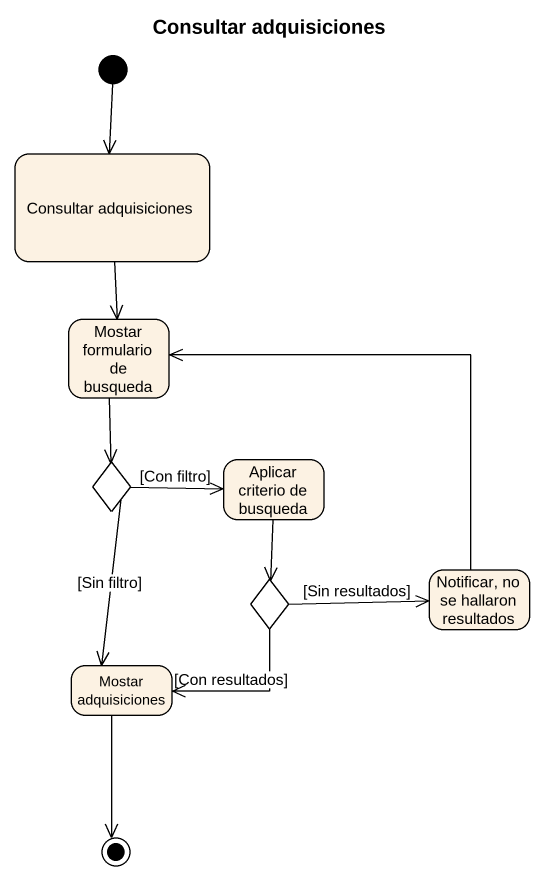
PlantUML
@startuml
title Consultar adquisiciones
hide empty description
state "Consultar adquisiciones" as Consultar_adquisiciones
state "Mostar formulario de busqueda" as Mostar_formulario_de
state choice1 <<choice>>
state "Aplicar criterio de busqueda" as Aplicar_criterio_de_busqueda
state choice2 <<choice>>
state "Notificar, no se hallaron resultados" as Notificar_no_se_hallaron
state "Mostar adquisiciones" as Mostar_adquisiciones
[*] --> Consultar_adquisiciones
Consultar_adquisiciones --> Mostar_formulario_de
Mostar_formulario_de --> choice1
choice1 -right-> Aplicar_criterio_de_busqueda : [Con filtro]
choice1 --> Mostar_adquisiciones : [Sin filtro]
Aplicar_criterio_de_busqueda --> choice2
choice2 -right-> Notificar_no_se_hallaron : [Sin resultados]
choice2 -left-> Mostar_adquisiciones : [Con resultados]
Notificar_no_se_hallaron -up-> Mostar_formulario_de
Mostar_adquisiciones --> [*]
@enduml
